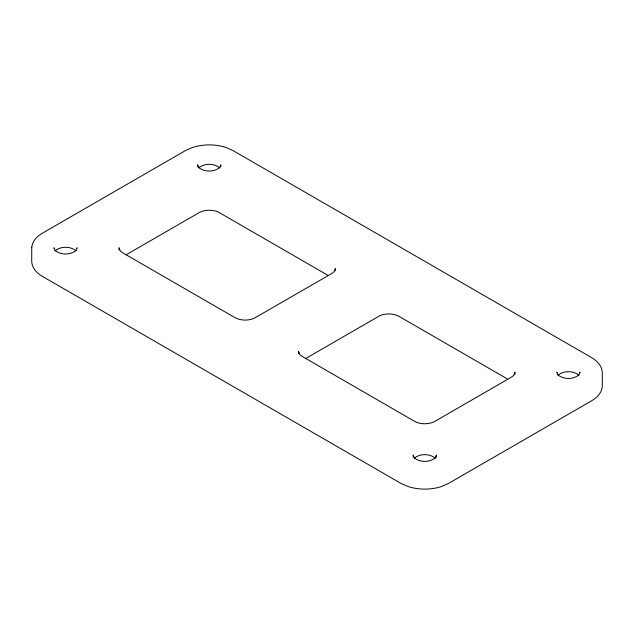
<?xml version="1.0" encoding="UTF-8"?>
<svg xmlns="http://www.w3.org/2000/svg" width="634" height="634" viewBox="0 0 634 634"><rect width="100%" height="100%" fill="white"/><g stroke="black" fill="none" stroke-linecap="round" stroke-linejoin="round"><path stroke-width="0.95" d="M77.079 248.148L77.15 247.72L76.048 250.47C70.342 255.193 60.785 255.193 55.079 250.47L53.985 247.72L54.049 248.148M579.951 372.578L580.015 372.15L578.921 374.9C573.215 379.623 563.658 379.623 557.952 374.9L556.85 372.15L556.921 372.578M55.356 250.557L55.079 250.802C60.785 246.087 70.342 246.087 76.048 250.802M199.036 167.606L198.759 167.852C204.465 163.136 214.023 163.136 219.729 167.852L219.451 167.606M414.549 457.93L414.271 458.184C419.977 453.461 429.535 453.461 435.241 458.184L434.964 457.93M558.229 374.979L557.952 375.233C563.658 370.51 573.215 370.51 578.921 375.233L578.644 374.979M126.023 254.86L199.242 212.58C204.956 209.442 213.531 209.442 219.245 212.58L328.38 275.592M305.62 358.543L378.839 316.271C384.553 313.133 393.128 313.133 398.841 316.271L507.121 378.791M514.935 374.472L514.998 372.15L513.635 375.486L511.384 377.175L434.758 421.42C429.044 424.558 420.469 424.558 414.755 421.42L302.212 356.443L299.961 354.747L298.598 351.41L298.662 353.732M436.271 457.185L436.343 455.101L435.241 457.851C429.535 462.574 419.977 462.574 414.271 457.851L413.178 455.101L413.241 457.185M335.338 270.781L335.402 268.459L334.039 271.796L331.788 273.492L255.161 317.729C249.447 320.867 240.872 320.867 235.159 317.729L122.616 252.752L120.365 251.056L119.002 247.72L119.065 250.05M220.759 166.861L220.822 164.769L219.729 167.519C214.023 172.242 204.465 172.242 198.759 167.519L197.657 164.769L197.729 166.861M31.771 247.72L31.7 261.422C31.906 267.952 36.717 273.032 42.042 276.178L401.235 483.56L408.336 486.658C418.987 489.924 430.526 489.924 441.185 486.658L448.286 483.56L591.958 400.609C597.283 397.463 602.094 392.383 602.3 385.852L602.3 372.578C602.094 366.048 597.283 360.968 591.958 357.822L232.765 150.44L225.664 147.342C215.013 144.077 203.474 144.077 192.815 147.342L185.714 150.44L42.042 233.391C36.883 236.49 32.057 241.348 31.771 247.72"/></g></svg>
